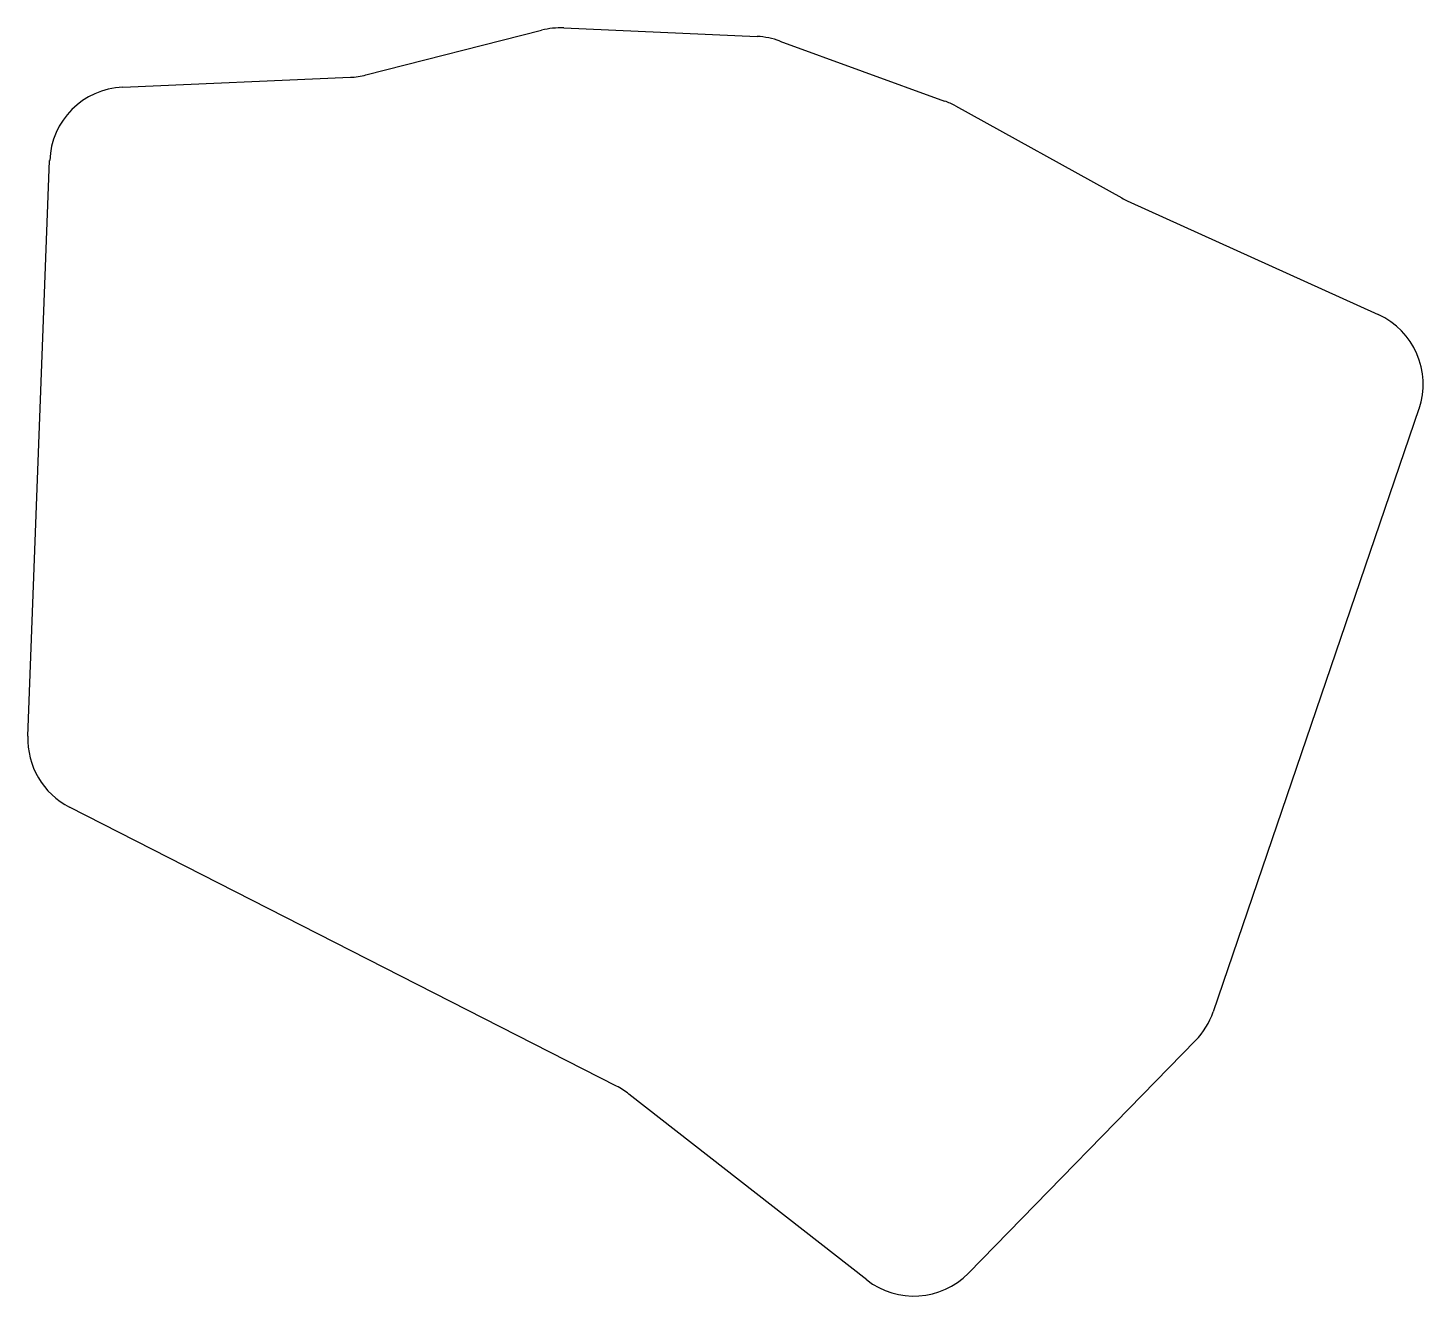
# Model space of a CAD drawing. Header units: millimetres. Extents: x -15 to 168, y -81 to 85.
import ezdxf

# ---------------------------------------------------------------- set-up
doc = ezdxf.new("R2010")
doc.units = ezdxf.units.MM

msp = doc.modelspace()

# ---------------------------------------------------------------- linework, layer by layer
for p, q in [((29.7, 78.61), (52.69, 84.46)), ((55.6, 84.76), (80.88, 83.65)), ((83.87, 83.05), (105.41, 75.2)), ((-2.1, 77.03), (27.67, 78.31)), ((106.82, 74.56), (128.58, 62.53)), ((-14.51, -7.86), (-11.67, 67.42)), ((129.29, 62.17), (162.14, 47.29)), ((167.47, 34.95), (140.54, -43.91)), ((62.49, -53.63), (-9.06, -17.15)), ((138.23, -47.67), (108.53, -78.08)), ((95.22, -78.97), (64.1, -54.66))]:
    msp.add_line(p, q)
for centre, start, end in [((55.16, 74.77), 87.4936, 104.2757), ((80.45, 73.66), 69.9643, 87.4936), ((27.24, 88.3), 272.4614, 284.2757), ((-1.67, 67.04), 92.4614, 177.8364), ((101.99, 65.81), 61.0644, 69.9643), ((133.42, 71.28), 241.0644, 245.6188), ((158.01, 38.18), 341.1473, 65.6188), ((-4.52, -8.24), 177.8364, 242.9835), ((131.08, -40.68), 315.6674, 341.1473), ((57.95, -62.54), 52, 62.9835), ((101.38, -71.09), 232, 315.6674)]:
    msp.add_arc(centre, 10, start, end)

doc.saveas('drawing.dxf')
